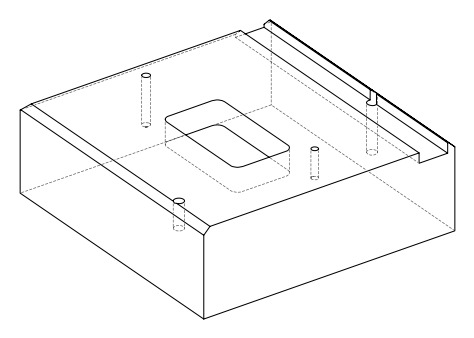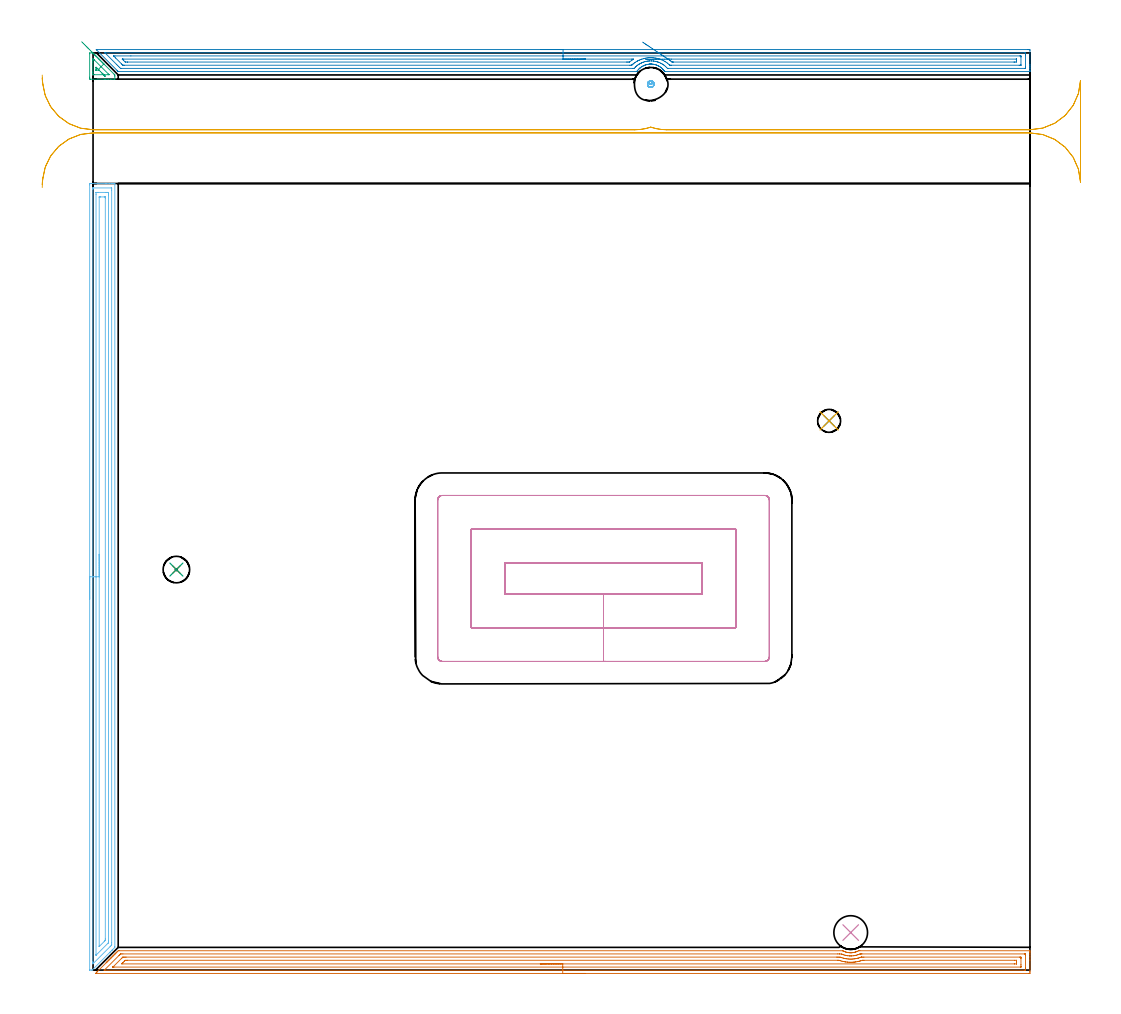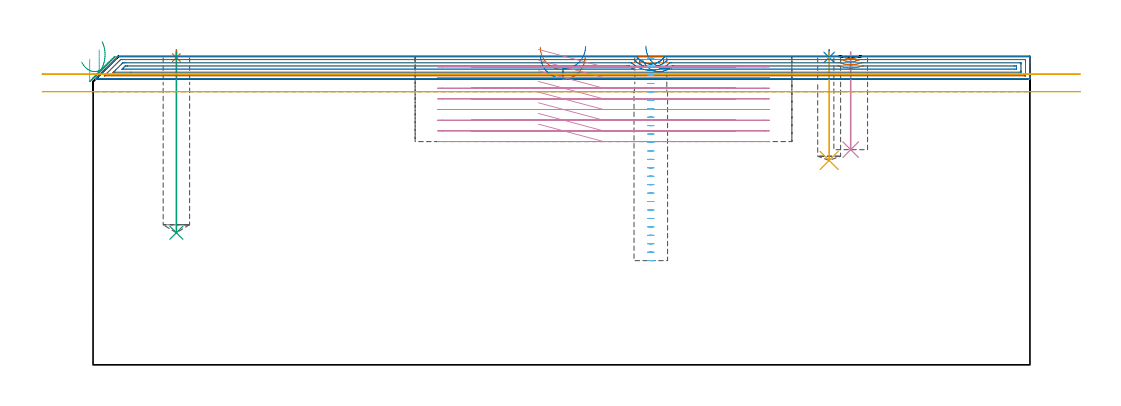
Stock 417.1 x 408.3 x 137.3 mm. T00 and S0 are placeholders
(PLAN: 12 operations, 7 tool changes, 61.8 min)
(1 SPOT_DRILL | STEP1POCKET | NXT0321_9005460120000 | 0.03 min | 3 mm3)
(2 SPOT_DRILL_1 | STEP1POCKET_2 | NXT0321_9005460120000 | 0.03 min | 1 mm3)
(3 DRILL_BLIND_HOLE_INTO_CENTER | STEP1POCKET | UGT0301_228 | 0.32 min | 8292 mm3)
(4 INDEXABLE_INSERT_DRILL_BLIND_HOLE_FROM_SOLID | STEP1POCKET_1 | UGT0302_001 | 0.18 min | 7316 mm3)
(5 DRILL_BLIND_HOLE_INTO_CENTER_1 | STEP1POCKET_2 | NXT0301_073 | 0.19 min | 3663 mm3)
(6 AREA_MILL | FG_CHAMFER_SURFACE | UGT0205_001 | 11.34 min | 22354 mm3)
(7 AREA_MILL_1 | FG_CHAMFER_SURFACE_1 | UGT0205_001 | 13.39 min | 20882 mm3)
(8 AREA_MILL_2 | FG_CHAMFER_SURFACE_2 | UGT0205_001 | 13.42 min | 20034 mm3)
(9 AREA_MILL_3 | FG_CHAMFER_SURFACE_3 | UGT0205_001 | 0.48 min | 743 mm3)
(10 MILL_RECTANGULAR_POCKET | POCKET_RECTANGULAR_STRAIGHT | UGT0201_094 | Follow Part, ap 5, ae 75% | 16.95 min | 592119 mm3)
(11 MILL_RECTANGULAR_SLOT | SLOT_RECTANGULAR | UGT0201_009 | Follow Part, ap 11.25, ae 75% | 4.12 min | 303443 mm3)
(12 MILL_BLIND_HOLE_FROM_SOLID_MATERIAL | STEP1POCKET_3 | NXT0201_011 | Spiral | 1.39 min | 13641 mm3)
(TOOL NXT0321_9005460120000 | NC Spot Drill, 142deg, 12mm, Carbide, Uncoated | D12 PA142 FL30 Z2)
(TOOL UGT0301_228 | Twist Drill 11.8 mm | D11.8 PA118 FL93 Z2)
(TOOL UGT0302_001 | Indexable Insert Drill 15mm | D15 PA180 FL50 Z2)
(TOOL NXT0301_073 | Carbide Drill 10.2mm [860.1-1020-031A1-MM 2214] | D10.2 PA140 FL55 Z2)
(TOOL UGT0205_001 | Chamfer Mill 20 x 3 x 45 deg. | D20 FL50 Z2)
(TOOL UGT0201_094 | End mill 20 mm | D20 FL38 Z4)
(TOOL UGT0201_009 | End Mill 45 mm | D45 FL63 Z6)
(TOOL NXT0201_011 | ENDMILL 12mm [2P460-1200-NA 1630] | D12 FL38 Z6)
(OP 1 SPOT_DRILL)
G17 G21 G94 G90
T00 M6
G54
G17 G0 G90 X37.1 Y178.3 S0 M3
G43 Z147.3 H0
G94 G81 G98 Z136.792 F250. R140.3
G80
M5
M2
(OP 2 SPOT_DRILL_1)
G17 G21 G94 G90
T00 M6
G54
G17 G0 G90 X327.7 Y244.5 S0 M3
G43 Z147.3 H0
G94 G81 G98 Z136.861 F250. R140.3
G80
M5
M2
(OP 3 DRILL_BLIND_HOLE_INTO_CENTER)
G17 G21 G94 G90
T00 M6
G54
G17 G0 G90 X37.1 Y178.3 S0 M3
G43 Z147.3 H0
G94 G81 G98 Z58.8 F250. R139.3
G80
M5
M2
(OP 4 INDEXABLE_INSERT_DRILL_BLIND_HOLE_FROM_SOLID)
G17 G21 G94 G90
T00 M6
G54
G17 G0 G90 X337.3 Y16.7 S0 M3
G43 Z147.3 H0
G94 G81 G98 Z95.8 F250. R139.3
G80
M5
M2
(OP 5 DRILL_BLIND_HOLE_INTO_CENTER_1)
G17 G21 G94 G90
T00 M6
G54
G17 G0 G90 X327.7 Y244.5 S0 M3
G43 Z147.3 H1
G94 G81 G98 Z91. F250. R139.3
G80
M5
M2
(OP 6 AREA_MILL)
G17 G21 G94 G90
T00 M6
G54
G17 G0 G90 X-1.5 Y165.1 S1061 M3
G43 Z147.3 H0
Z136.1
G94 G1 Y165.138 Z135.228 F250.
Y165.252 Z134.364
Y165.441 Z133.512
Y165.703 Z132.68
Y166.037 Z131.874
Y166.44 Z131.1
Y166.908 Z130.364
Y167.439 Z129.672
Y168.029 Z129.029
Y168.672 Z128.44
Y169.364 Z127.909
Y170.1 Z127.44
Y170.874 Z127.037
Y171.68 Z126.703
Y172.512 Z126.441
Y173.363 Z126.252
Y174.228 Z126.138
Y175.1 Z126.1
Y349.593
X-1.498 Y349.951 Z126.101
X-1.493 Y350.19 Z126.105
X-1.147 Y350.196 Z126.451
X-0.552 Y350.2 Z127.045
X5.849 Z133.444
X7.283 Z134.88
X8.472 Z136.067
X9.101 Z136.701
X9.446 Z137.045
X9.574 Y350.198 Z137.166
X9.697 Y350.19 Z137.288
X9.7 Y350.039 Z137.3
Y10.41
X9.703 Y10.1 Z137.297
X9.547 Y9.947 Z137.146
X8.538 Y8.937 Z136.136
X8.472 Y8.871 Z136.069
X8.292 Y8.692 Z135.892
X8.24 Y8.64 Z135.84
X7.598 Y7.996 Z135.195
X7.468 Y7.867 Z135.067
X-0.272 Y0.127 Z127.326
X-0.39 Y0.01 Z127.206
X-0.586 Y0. Z127.013
X-1.393 Z126.207
X-1.494 Y0.01 Z126.105
X-1.5 Y0.027 Z126.1
Y175.1
X-0.086 Z127.514
X-0.085 Y347.617 Z127.515
X-0.083 Y347.808 Z127.517
X-0.079 Y348.158 Z127.521
X-0.074 Y348.19 Z127.526
X-0.012 Y348.194 Z127.588
X0.09 Y348.198 Z127.69
X0.219 Y348.2 Z127.819
X8.089 Y348.199 Z135.689
X8.235 Y348.194 Z135.835
X8.261 Y348.19 Z135.861
X8.279 Y348.184 Z135.879
X8.28 Y348.152 Z135.88
X8.284 Y348. Z135.884
X8.285 Y347.808 Z135.885
X8.286 Y347.106 Z135.886
Y12.21
X8.284 Y11.509 Z135.884
X8.282 Y11.317 Z135.882
X8.279 Y11.147 Z135.879
X8.17 Y11.031 Z135.77
X8.026 Y10.881 Z135.626
X7.598 Y10.447 Z135.198
X0.031 Y2.882 Z127.631
X-0.02 Y2.835 Z127.58
X-0.064 Y2.798 Z127.536
X-0.079 Y2.789 Z127.521
X-0.08 Y2.823 Z127.52
X-0.085 Y3.093 Z127.515
Y3.284
X-0.086 Y3.804 Z127.514
Y175.1
X1.328 Z128.928
X1.329 Y345.282 Z128.929
X1.331 Y346.023 Z128.931
X1.333 Y346.17 Z128.933
X1.335 Y346.187 Z128.935
X1.348 Y346.191 Z128.948
X1.39 Y346.196 Z128.99
X1.477 Y346.198 Z129.077
X2.178 Y346.2 Z129.778
X5.676 Z133.276
X5.849 Y346.199 Z133.449
X6.554 Y346.196 Z134.154
X6.723 Y346.19 Z134.323
X6.865 Y346.165 Z134.465
X6.868 Y346.023 Z134.468
X6.87 Y345.873 Z134.47
X6.871 Y345.13 Z134.471
Y344.979
Y12.952
X6.865 Y12.21 Z134.465
X6.864 Y12.177 Z134.464
X6.844 Y12.151 Z134.444
X6.814 Y12.117 Z134.414
X6.723 Y12.023 Z134.323
X1.477 Y6.776 Z129.077
X1.437 Y6.739 Z129.037
X1.361 Y6.672 Z128.961
X1.334 Y6.649 Z128.934
X1.332 Y6.661 Z128.932
X1.331 Y6.703 Z128.931
X1.329 Y6.855 Z128.929
X1.328 Y7.006 Z128.928
Y175.1
X2.743 Z130.343
Y344.002
X2.745 Y344.134 Z130.345
X2.747 Y344.174 Z130.347
X2.75 Y344.189 Z130.35
X2.756 Y344.192 Z130.356
X2.807 Y344.196 Z130.407
X3.226 Y344.2 Z130.826
X3.263 Z130.863
X5.012 Z132.612
X5.386 Y344.196 Z132.986
X5.433 Y344.193 Z133.033
X5.45 Y344.19 Z133.05
X5.452 Y344.177 Z133.052
X5.456 Y344.122 Z133.056
X5.457 Y344.069 Z133.057
Y343.745
Y13.995
X5.455 Y13.505 Z133.055
X5.451 Y13.303 Z133.051
X5.448 Y13.208 Z133.048
X5.35 Y13.102 Z132.95
X5.162 Y12.911 Z132.762
X4.974 Y12.723 Z132.574
X2.953 Y10.703 Z130.553
X2.807 Y10.561 Z130.407
X2.756 Y10.514 Z130.356
X2.75 Y10.51 Z130.35
X2.747 Y10.525 Z130.347
X2.745 Y10.57 Z130.345
X2.743 Y10.664 Z130.343
Y10.728
Y175.1
Y175.971 Z130.381
Y176.836 Z130.495
Y177.688 Z130.683
Y178.52 Z130.946
Y179.326 Z131.28
Y180.1 Z131.682
Y180.836 Z132.151
Y181.528 Z132.682
Y182.171 Z133.272
Y182.76 Z133.915
Y183.291 Z134.607
Y183.76 Z135.343
Y184.163 Z136.117
Y184.497 Z136.922
Y184.759 Z137.755
Y184.948 Z138.606
Y185.062 Z139.471
Y185.1 Z140.343
G0 Z147.3
M5
M2
(OP 7 AREA_MILL_1)
G17 G21 G94 G90
T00 M6
G54
G17 G0 G90 X219.1 Y-1.5 S1061 M3
G43 Z147.3 H0
Z137.2
G94 G1 X219.062 Z136.328 F250.
X218.948 Z135.464
X218.759 Z134.612
X218.497 Z133.78
X218.163 Z132.974
X217.76 Z132.2
X217.292 Z131.464
X216.76 Z130.772
X216.171 Z130.129
X215.528 Z129.54
X214.836 Z129.008
X214.1 Z128.54
X213.326 Z128.137
X212.52 Z127.803
X211.688 Z127.541
X210.837 Z127.352
X209.972 Z127.238
X209.1 Z127.2
X1.329
X1.129 Y-1.494 Z127.203
X1.119 Y-1.492 Z127.205
X1.129 Y-1.469 Z127.228
X1.595 Y-1.005 Z127.694
X1.691 Y-0.908 Z127.79
X1.725 Y-0.874 Z127.825
X5.852 Y3.253 Z131.95
X5.897 Y3.297 Z131.996
X6.105 Y3.505 Z132.204
X6.149 Y3.55 Z132.247
X6.194 Y3.595 Z132.294
X6.401 Y3.802 Z132.501
X6.446 Y3.847 Z132.544
X6.492 Y3.893 Z132.592
X6.698 Y4.098 Z132.797
X6.743 Y4.144 Z132.841
X6.79 Y4.191 Z132.89
X6.994 Y4.395 Z133.093
X7.04 Y4.442 Z133.139
X7.088 Y4.489 Z133.188
X7.29 Y4.691 Z133.39
X7.337 Y4.739 Z133.436
X7.386 Y4.787 Z133.486
X7.587 Y4.987 Z133.686
X7.635 Y5.036 Z133.733
X7.684 Y5.085 Z133.784
X7.883 Y5.284 Z133.983
X7.932 Y5.333 Z134.03
X7.982 Y5.383 Z134.082
X8.18 Y5.58 Z134.279
X8.229 Y5.63 Z134.327
X8.28 Y5.681 Z134.38
X8.476 Y5.877 Z134.575
X8.526 Y5.927 Z134.624
X8.578 Y5.979 Z134.678
X8.772 Y6.173 Z134.872
X8.823 Y6.225 Z134.921
X8.876 Y6.277 Z134.975
X9.069 Y6.469 Z135.168
X9.12 Y6.522 Z135.219
X9.174 Y6.574 Z135.273
X9.365 Y6.766 Z135.465
X9.418 Y6.819 Z135.516
X9.472 Y6.872 Z135.571
X9.662 Y7.062 Z135.761
X9.715 Y7.116 Z135.813
X9.77 Y7.17 Z135.869
X9.958 Y7.359 Z136.058
X10.012 Y7.413 Z136.11
X10.068 Y7.468 Z136.167
X10.255 Y7.655 Z136.354
X10.309 Y7.71 Z136.407
X10.366 Y7.766 Z136.465
X10.551 Y7.951 Z136.65
X10.606 Y8.008 Z136.704
X10.919 Y8.319 Z137.019
X11.205 Y8.594 Z137.292
X11.558 Y8.6 Z137.3
X333.712
X333.735 Y8.597 Z137.296
X333.748 Y8.595 Z137.293
X333.964 Y8.487 Z137.186
X334.183 Y8.384 Z137.083
X334.24 Y8.361 Z137.059
X334.395 Y8.299 Z136.995
X334.627 Y8.204 Z136.901
X335.008 Y8.071 Z136.769
X335.076 Y8.047 Z136.744
X335.531 Y7.921 Z136.619
X335.581 Y7.911 Z136.607
X335.742 Y7.876 Z136.574
X335.97 Y7.828 Z136.525
X336.028 Y7.819 Z136.516
X336.416 Y7.761 Z136.459
X336.744 Y7.729 Z136.427
X336.863 Y7.719 Z136.414
X336.985 Y7.711 Z136.405
X337.111 Y7.708 Z136.398
X337.208 Y7.703 Z136.402
X337.434 Y7.705 Z136.403
X337.513 Y7.71 Z136.4
X337.539 Z136.401
X337.757 Y7.719 Z136.416
X338.108 Y7.756 Z136.449
X338.204 Y7.764 Z136.46
X338.253 Y7.771 Z136.467
X338.65 Y7.833 Z136.526
X338.709 Y7.847 Z136.538
X339.099 Y7.931 Z136.624
X339.384 Y8.008 Z136.707
X339.544 Y8.054 Z136.751
X339.603 Y8.075 Z136.771
X339.993 Y8.21 Z136.91
X340.437 Y8.395 Z137.094
X340.863 Y8.603 Z137.297
X341.373 Y8.6 Z137.3
X416.922
X417.09 Y8.597 Z137.288
X417.093 Y8.544 Z137.235
X417.1 Y8.128 Z136.827
Y7.827 Z136.527
Y7.116 Z135.811
Y5.869 Z134.566
Y4.442 Z133.137
Y-0.64 Z128.058
X417.098 Y-0.908 Z127.79
X417.093 Y-1.492 Z127.206
X417.063 Y-1.494 Z127.204
X416.475 Y-1.5 Z127.2
X209.1
Y-0.086 Z128.614
X5.231
X5.091 Y-0.084 Z128.616
X4.999 Y-0.081 Z128.619
X4.978 Y-0.079 Z128.621
Y-0.077 Z128.623
X4.991 Y-0.061 Z128.639
X5.034 Y-0.016 Z128.684
X5.167 Y0.117 Z128.817
X11.558 Y6.508 Z135.208
X11.864 Y6.811 Z135.511
X12.178 Y7.116 Z135.816
X12.247 Y7.179 Z135.879
X12.382 Y7.183 Z135.883
X12.451 Y7.184 Z135.884
X13.276 Y7.186 Z135.886
X331.558
X332.386 Y7.182 Z135.882
X332.452 Y7.179 Z135.879
X333.27 Y7.116 Z135.816
X333.346 Y7.091 Z135.791
X333.386 Y7.076 Z135.776
X334.24 Y6.769 Z135.469
X334.727 Y6.631 Z135.331
X335.134 Y6.534 Z135.234
X335.274 Y6.504 Z135.204
X335.583 Y6.446 Z135.146
X335.946 Y6.388 Z135.088
X336.028 Y6.379 Z135.079
X336.843 Y6.303 Z135.003
X336.922 Y6.299 Z134.999
X337.336 Y6.295 Z134.995
X337.737 Y6.303 Z135.003
X337.815 Y6.308 Z135.008
X338.556 Y6.377 Z135.077
X338.709 Y6.395 Z135.095
X338.802 Y6.409 Z135.109
X339.154 Y6.468 Z135.168
X339.45 Y6.53 Z135.23
X339.603 Y6.565 Z135.265
X340.042 Y6.678 Z135.378
X340.497 Y6.816 Z135.516
X340.72 Y6.894 Z135.594
X341.391 Y7.148 Z135.848
X341.496 Y7.179 Z135.879
X341.597 Y7.181 Z135.881
X341.803 Y7.184 Z135.884
X342.215 Y7.186 Z135.886
X342.285
X414.687 Y7.185 Z135.885
X414.757 Y7.184 Z135.884
X414.896 Y7.179 Z135.879
X415.09 Y7.168 Z135.868
X415.092 Y7.116 Z135.816
X415.099 Y6.706 Z135.406
X415.1 Y0.875 Z129.575
Y0.464 Z129.164
X415.096 Y-0.016 Z128.684
X415.093 Y-0.067 Z128.633
X415.092 Y-0.074 Z128.626
X415.059 Y-0.079 Z128.621
X414.967 Y-0.082 Z128.618
X414.827 Y-0.085 Z128.615
X414.757 Y-0.086 Z128.614
X209.1
Y1.328 Z130.028
X9.316 Y1.329 Z130.029
X8.922 Y1.33 Z130.03
X8.876 Y1.331 Z130.031
X8.858 Y1.334 Z130.034
X8.848 Y1.338 Z130.038
X8.854 Y1.35 Z130.05
X8.861 Y1.36 Z130.06
X8.876 Y1.377 Z130.077
X12.832 Y5.333 Z134.033
X13.09 Y5.588 Z134.288
X13.178 Y5.673 Z134.373
X13.25 Y5.738 Z134.438
X13.294 Y5.765 Z134.465
X13.345 Y5.766 Z134.466
X13.801 Y5.77 Z134.47
X14.239 Y5.771 Z134.471
X14.693 Y5.772 Z134.472
X331.119 Y5.771 Z134.471
X331.558 Y5.769 Z134.469
X332.02 Y5.764 Z134.464
X332.452 Y5.755 Z134.455
X332.695 Y5.728 Z134.428
X333.087 Y5.592 Z134.292
X333.346 Y5.504 Z134.204
X333.915 Y5.333 Z134.033
X334.24 Y5.251 Z133.951
X334.348 Y5.225 Z133.925
X335.134 Y5.068 Z133.768
X335.447 Y5.021 Z133.721
X336.028 Y4.954 Z133.654
X336.447 Y4.915 Z133.615
X336.922 Y4.887 Z133.587
X337.374 Y4.881 Z133.581
X337.815 Y4.892 Z133.592
X338.229 Y4.921 Z133.621
X338.709 Y4.965 Z133.665
X339.04 Y5.004 Z133.704
X339.603 Y5.09 Z133.79
X339.807 Y5.13 Z133.83
X340.497 Y5.284 Z133.984
X340.537 Y5.294 Z133.994
X340.687 Y5.333 Z134.033
X341.226 Y5.498 Z134.198
X341.391 Y5.55 Z134.25
X341.89 Y5.726 Z134.426
X341.969 Y5.752 Z134.452
X342.012 Y5.764 Z134.464
X342.065 Y5.767 Z134.467
X342.285 Y5.77 Z134.47
X342.739 Y5.771 Z134.471
X343.179 Y5.772 Z134.472
X412.46 Y5.771 Z134.471
X412.899 Y5.769 Z134.469
X413.045 Y5.767 Z134.467
X413.089 Y5.765 Z134.465
X413.094 Y5.666 Z134.366
X413.097 Y5.533 Z134.233
X413.099 Y5.333 Z134.033
X413.1 Y5.133 Z133.833
Y2.458 Z131.158
X413.099 Y1.767 Z130.467
X413.098 Y1.569 Z130.269
X413.09 Y1.368 Z130.068
X413.083 Y1.334 Z130.034
X413.063 Y1.333 Z130.033
X413.009 Y1.33 Z130.03
X412.899 Y1.329 Z130.029
X209.1 Y1.328 Z130.028
Y2.743 Z131.443
X13.26
X12.718 Y2.75 Z131.45
X12.979 Y3.023 Z131.723
X13.135 Y3.183 Z131.883
X13.345 Y3.397 Z132.097
X13.87 Y3.918 Z132.618
X14.239 Y4.28 Z132.98
X14.33 Y4.351 Z133.051
X15.133 Y4.357 Z133.057
X15.218
X331.558
X331.644 Y4.356 Z133.056
X332.047 Y4.349 Z133.049
X332.152 Y4.333 Z133.033
X332.452 Y4.237 Z132.937
X332.75 Y4.145 Z132.845
X333.346 Y3.979 Z132.679
X333.954 Y3.836 Z132.536
X334.24 Y3.776 Z132.476
X334.617 Y3.702 Z132.402
X335.054 Y3.629 Z132.329
X335.134 Y3.619 Z132.319
X335.716 Y3.55 Z132.25
X336.028 Y3.521 Z132.221
X336.059 Y3.519 Z132.219
X336.829 Y3.472 Z132.172
X336.922 Y3.468 Z132.168
X337.006 Y3.465 Z132.165
X337.096
X337.815 Y3.472 Z132.172
X337.892 Y3.474 Z132.174
X337.977 Y3.479 Z132.179
X338.709 Y3.532 Z132.232
X338.726 Y3.534 Z132.234
X338.903 Y3.55 Z132.25
X339.525 Y3.628 Z132.328
X339.603 Y3.639 Z132.339
X340.289 Y3.757 Z132.457
X340.497 Y3.802 Z132.502
X341.018 Y3.922 Z132.622
X341.391 Y4.015 Z132.715
X341.722 Y4.112 Z132.812
X342.481 Y4.342 Z133.042
X342.572 Y4.35 Z133.05
X342.774 Y4.353 Z133.053
X343.179 Y4.357 Z133.057
X410.303
X411.04 Y4.352 Z133.052
X411.08 Y4.35 Z133.05
X411.09 Y4.343 Z133.043
X411.093 Y4.319 Z133.019
X411.097 Y4.211 Z132.911
X411.099 Y3.995 Z132.695
X411.1 Y3.562 Z132.262
X411.099 Y3.11 Z131.81
X411.097 Y2.89 Z131.59
X411.093 Y2.781 Z131.481
X411.09 Y2.756 Z131.456
X411.078 Y2.749 Z131.449
X411.023 Y2.747 Z131.447
X410.218 Y2.743 Z131.443
X410.133
X209.1
X208.228 Z131.481
X207.364 Z131.595
X206.512 Z131.783
X205.68 Z132.046
X204.874 Z132.38
X204.1 Z132.782
X203.364 Z133.251
X202.672 Z133.782
X202.029 Z134.372
X201.44 Z135.015
X200.909 Z135.707
X200.44 Z136.443
X200.037 Z137.216
X199.703 Z138.022
X199.441 Z138.854
X199.252 Z139.706
X199.138 Z140.571
X199.1 Z141.443
G0 Z147.3
M5
M2
(OP 8 AREA_MILL_2)
G17 G21 G94 G90
T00 M6
G54
G17 G0 G90 X199.25 Y409.8 S1061 M3
G43 Z147.3 H0
Z137.5
G94 G1 X199.288 Z136.628 F250.
X199.402 Z135.763
X199.591 Z134.912
X199.853 Z134.08
X200.187 Z133.274
X200.59 Z132.5
X201.058 Z131.764
X201.59 Z131.072
X202.179 Z130.429
X202.822 Z129.839
X203.514 Z129.308
X204.25 Z128.84
X205.024 Z128.437
X205.83 Z128.103
X206.662 Z127.841
X207.514 Z127.652
X208.378 Z127.538
X209.25 Z127.5
X415.996
X416.483 Y409.799 Z127.501
X416.965 Y409.795 Z127.503
X417.091 Y409.792 Z127.506
X417.1 Y409.318 Z127.979
Y403.133 Z134.162
Y402.585 Z134.711
Y402.249 Z135.047
Y401.702 Z135.594
Y401.366 Z135.929
Y400.693 Z136.607
Y400.367 Z136.933
Y400.015 Z137.275
X417.092 Y400.003 Z137.288
X416.93 Y400. Z137.3
X254.806
X254.527 Y400.004 Z137.29
X254.384 Y400.194 Z137.105
X254.355 Y400.234 Z137.066
X254.122 Y400.541 Z136.758
X253.892 Y400.821 Z136.478
X253.789 Y400.924 Z136.372
X253.615 Y401.101 Z136.197
X253.476 Y401.241 Z136.058
X253.042 Y401.643 Z135.657
X252.999 Y401.678 Z135.622
X252.619 Y401.955 Z135.344
X252.558 Y401.999 Z135.3
X252.106 Y402.299 Z134.999
X251.909 Y402.413 Z134.886
X251.737 Y402.505 Z134.794
X251.707 Y402.521 Z134.778
X251.214 Y402.746 Z134.551
X250.793 Y402.911 Z134.389
X250.77 Y402.92 Z134.38
X250.339 Y403.055 Z134.241
X250.321 Y403.061 Z134.235
X250.199 Y403.092 Z134.206
X250.03 Y403.133 Z134.164
X249.893 Y403.165 Z134.129
X249.876 Y403.17 Z134.125
X249.488 Y403.243 Z134.055
X249.428 Y403.254 Z134.043
X249.132 Y403.291 Z134.007
X248.982 Y403.309 Z133.988
X248.737 Y403.322 Z133.967
X248.637 Y403.33 Z133.962
X248.553 Y403.335 Z133.955
X248.535 Y403.336 Z133.954
X248.242 Y403.337
X248.088 Z133.953
X248.037 Y403.333 Z133.955
X248. Y403.331 Z133.958
X247.801 Y403.321 Z133.975
X247.66 Y403.312 Z133.983
X247.642 Y403.311 Z133.984
X247.195 Y403.256 Z134.039
X246.766 Y403.178 Z134.115
X246.749 Y403.175 Z134.118
X246.52 Y403.121 Z134.178
X246.32 Y403.07 Z134.224
X246.301 Y403.066 Z134.229
X245.998 Y402.974 Z134.325
X245.856 Y402.93 Z134.368
X245.62 Y402.838 Z134.461
X245.427 Y402.761 Z134.534
X245.407 Y402.753 Z134.542
X245.078 Y402.608 Z134.691
X244.964 Y402.557 Z134.742
X244.891 Y402.521 Z134.778
X244.533 Y402.315 Z134.981
X244.476 Y402.283 Z135.014
X244.424 Y402.249 Z135.047
X244.071 Y402.024 Z135.273
X243.771 Y401.798 Z135.501
X243.59 Y401.66 Z135.636
X243.566 Y401.642 Z135.655
X243.491 Y401.578 Z135.721
X243.32 Y401.428 Z135.871
X243.25 Y401.366 Z135.931
X243.178 Y401.304 Z135.995
X243.097 Y401.223 Z136.076
X242.915 Y401.039 Z136.259
X242.667 Y400.765 Z136.535
X242.44 Y400.482 Z136.814
X242.3 Y400.311 Z136.989
X242.285 Y400.292 Z137.007
X242.237 Y400.224 Z137.075
X242.09 Y400.021 Z137.273
X242.074 Y400.004 Z137.289
X241.855 Y400. Z137.3
X11.396
X11.204 Y400.004 Z137.289
X11.184 Y400.019 Z137.275
X11.039 Y400.159 Z137.138
X10.949 Y400.251 Z137.049
X10.718 Y400.482 Z136.818
X1.57 Y409.63 Z127.668
X1.446 Y409.76 Z127.539
X1.416 Y409.795 Z127.503
X1.55 Y409.8 Z127.5
X1.57
X209.25
Y408.386 Z128.914
X414.747 Y408.385 Z128.915
X415.086 Y408.379 Z128.921
X415.091 Y408.27 Z129.03
X415.098 Y408.038 Z129.262
X415.1 Y407.551 Z129.749
Y407.152 Z130.148
X415.099 Y402.249 Z135.051
X415.098 Y401.853 Z135.447
X415.09 Y401.452 Z135.848
X415.084 Y401.42 Z135.88
X415.065 Y401.419 Z135.881
X415.013 Y401.416 Z135.884
X414.908 Y401.415 Z135.885
X414.697 Y401.414 Z135.886
X255.91 Y401.415 Z135.885
X255.804 Y401.416 Z135.884
X255.753 Y401.419 Z135.881
X255.73 Y401.421 Z135.879
X255.699 Y401.446 Z135.854
X255.297 Y401.856 Z135.444
X254.897 Y402.249 Z135.051
X254.806 Y402.333 Z134.967
X254.258 Y402.791 Z134.509
X253.912 Y403.035 Z134.265
X253.767 Y403.133 Z134.167
X253.31 Y403.422 Z133.878
X253.019 Y403.584 Z133.716
X252.702 Y403.742 Z133.558
X252.142 Y404. Z133.3
X252.126 Y404.007 Z133.293
X252.101 Y404.016 Z133.284
X251.697 Y404.165 Z133.135
X251.463 Y404.242 Z133.058
X251.233 Y404.316 Z132.984
X250.813 Y404.432 Z132.868
X250.339 Y404.541 Z132.759
X249.696 Y404.653 Z132.647
X249.562 Y404.672 Z132.628
X249.446 Y404.683 Z132.617
X248.712 Y404.743 Z132.557
X248.553 Y404.748 Z132.552
X247.819 Y404.742 Z132.558
X247.768 Y404.741 Z132.559
X247.311 Y404.701 Z132.599
X247.005 Y404.664 Z132.636
X246.766 Y404.633 Z132.667
X246.239 Y404.539 Z132.761
X246.074 Y404.503 Z132.797
X245.873 Y404.454 Z132.846
X245.523 Y404.363 Z132.937
X244.98 Y404.194 Z133.106
X244.849 Y404.146 Z133.154
X244.507 Y404.016 Z133.284
X244.212 Y403.893 Z133.407
X244.161 Y403.87 Z133.43
X244.087 Y403.835 Z133.465
X243.614 Y403.601 Z133.699
X243.193 Y403.361 Z133.939
X243.051 Y403.274 Z134.026
X242.833 Y403.133 Z134.167
X242.521 Y402.914 Z134.386
X242.3 Y402.75 Z134.55
X242.018 Y402.528 Z134.772
X241.696 Y402.249 Z135.051
X241.546 Y402.112 Z135.188
X241.407 Y401.977 Z135.323
X240.877 Y401.421 Z135.879
X240.83 Y401.419 Z135.881
X240.725 Y401.416 Z135.884
X240.514 Y401.414 Z135.886
X240.464
X12.686 Y401.415 Z135.885
X12.269 Y401.421 Z135.879
X11.842 Y401.819 Z135.481
X11.404 Y402.249 Z135.051
X10.949 Y402.701 Z134.599
X10.517 Y403.133 Z134.167
X5.59 Y408.061 Z129.239
X5.379 Y408.275 Z129.025
X5.288 Y408.372 Z128.928
X5.283 Y408.38 Z128.92
X5.29 Y408.382 Z128.918
X5.332 Y408.384 Z128.916
X5.418 Y408.385 Z128.915
X5.59 Y408.386 Z128.914
X209.25
Y406.972 Z130.328
X412.603 Y406.971 Z130.329
X412.91 Y406.97 Z130.33
X413.013 Y406.968 Z130.332
X413.085 Y406.965 Z130.335
X413.091 Y406.855 Z130.445
X413.097 Y406.667 Z130.633
X413.099 Y406.48 Z130.82
Y402.947 Z134.353
X413.094 Y402.883 Z134.417
X413.09 Y402.839 Z134.461
X413.063 Y402.835 Z134.465
X412.91 Y402.833 Z134.467
X412.324 Y402.829 Z134.471
X257.485
X256.898 Y402.831 Z134.469
X256.824 Y402.833 Z134.467
X256.79 Y402.835 Z134.465
X256.454 Y403.133 Z134.167
X255.699 Y403.763 Z133.538
X255.346 Y404.016 Z133.284
X254.806 Y404.372 Z132.928
X254.531 Y404.542 Z132.758
X253.958 Y404.855 Z132.445
X253.912 Y404.878 Z132.422
X253.865 Y404.9 Z132.4
X253.019 Y405.266 Z132.035
X252.427 Y405.486 Z131.814
X252.126 Y405.582 Z131.718
X251.425 Y405.784 Z131.516
X251.233 Y405.829 Z131.471
X251.173 Y405.842 Z131.458
X250.704 Y405.934 Z131.366
X250.339 Y405.997 Z131.303
X250.082 Y406.039 Z131.261
X249.446 Y406.106 Z131.194
X249.091 Y406.135 Z131.165
X248.553 Y406.162 Z131.138
X248.175 Y406.158 Z131.142
X247.66 Y406.148 Z131.152
X247.316 Y406.124 Z131.176
X246.766 Y406.07 Z131.23
X246.51 Y406.038 Z131.262
X245.873 Y405.933 Z131.367
X245.746 Y405.909 Z131.391
X245.172 Y405.784 Z131.516
X245.019 Y405.745 Z131.555
X244.98 Y405.734 Z131.566
X244.335 Y405.538 Z131.762
X244.087 Y405.459 Z131.841
X243.679 Y405.304 Z131.996
X243.193 Y405.105 Z132.195
X243.05 Y405.042 Z132.258
X242.746 Y404.9 Z132.4
X242.451 Y404.751 Z132.549
X242.3 Y404.67 Z132.63
X241.883 Y404.429 Z132.871
X241.407 Y404.129 Z133.171
X241.339 Y404.083 Z133.217
X241.245 Y404.016 Z133.284
X240.829 Y403.705 Z133.595
X240.514 Y403.461 Z133.839
X240.334 Y403.31 Z133.99
X240.133 Y403.133 Z134.167
X239.865 Y402.891 Z134.409
X239.827 Y402.858 Z134.442
X239.804 Y402.84 Z134.46
X239.773 Y402.836 Z134.464
X239.62 Y402.833 Z134.467
X239.034 Y402.829 Z134.471
X13.936
X13.629 Y402.83 Z134.47
X13.322 Y402.834 Z134.466
X13.284 Y402.835 Z134.465
X13.261 Y402.85 Z134.45
X13.217 Y402.888 Z134.412
X13.132 Y402.969 Z134.331
X12.967 Y403.133 Z134.167
X12.736 Y403.363 Z133.937
X10.056 Y406.043 Z131.257
X9.434 Y406.667 Z130.633
X9.163 Y406.944 Z130.356
X9.152 Y406.965 Z130.335
X9.163 Y406.966 Z130.334
X9.749 Y406.971 Z130.329
X16.848 Y406.972 Z130.328
X209.25
Y405.557 Z131.743
X239.85
X240.214 Y405.554 Z131.746
X240.514 Y405.55 Z131.75
X240.608 Y405.534 Z131.766
X240.514 Y405.469 Z131.831
X240.17 Y405.24 Z132.06
X239.668 Y404.9 Z132.4
X239.64 Y404.88 Z132.42
X238.873 Y404.298 Z133.002
X238.806 Y404.25 Z133.05
X238.727 Y404.248 Z133.052
X238.496 Y404.245 Z133.055
X237.834 Y404.243 Z133.057
X237.605
X15.415
X15.185 Y404.244 Z133.056
X14.522 Y404.25 Z133.05
X14.307 Y404.254 Z133.046
X13.629 Y404.92 Z132.38
X13.218 Y405.336 Z131.964
X13.02 Y405.541 Z131.759
X13.011 Y405.552 Z131.748
X13.02 Y405.553 Z131.747
X13.056 Y405.556 Z131.744
X13.106 Y405.557 Z131.743
X13.629
X209.25
X210.122 Z131.781
X210.986 Z131.895
X211.838 Z132.083
X212.67 Z132.346
X213.476 Z132.68
X214.25 Z133.082
X214.986 Z133.551
X215.678 Z134.082
X216.321 Z134.672
X216.91 Z135.315
X217.442 Z136.007
X217.91 Z136.743
X218.313 Z137.516
X218.647 Z138.322
X218.909 Z139.154
X219.098 Z140.006
X219.212 Z140.871
X219.25 Z141.743
G0 X246.127 Y405.397 Z141.904
G1 X246.151 Z141.032
X246.252 Y405.399 Z140.166
X246.428 Y405.402 Z139.311
X246.677 Y405.405 Z138.475
X246.998 Y405.41 Z137.664
X247.389 Y405.416 Z136.884
X247.846 Y405.423 Z136.141
X248.367 Y405.431 Z135.441
X248.946 Y405.44 Z134.789
X249.58 Y405.45 Z134.19
X250.264 Y405.461 Z133.648
X250.992 Y405.472 Z133.168
X251.76 Y405.484 Z132.753
X252.56 Y405.496 Z132.407
X253.388 Y405.509 Z132.132
X254.237 Y405.522 Z131.93
X255.1 Y405.535 Z131.803
X255.97 Y405.549 Z131.751
X256.162 Y405.552 Z131.748
X256.592 Y405.556 Z131.744
X256.821 Y405.557 Z131.743
X257.485
X410.981
X411.032 Y405.556 Z131.744
X411.068 Y405.553 Z131.747
X411.084 Y405.551 Z131.749
X411.09 Y405.539 Z131.761
X411.1 Y404.9 Z132.4
X411.094 Y404.47 Z132.83
X411.09 Y404.262 Z133.038
X410.888 Y404.249 Z133.051
X410.231 Y404.244 Z133.056
X410.001 Y404.243 Z133.057
X258.379
X258.149 Y404.244 Z133.056
X257.818 Y404.248 Z133.052
X257.78 Y404.25 Z133.05
X257.731 Y404.276 Z133.024
X257.242 Y404.662 Z132.638
X256.923 Y404.9 Z132.4
X256.592 Y405.131 Z132.169
X256.278 Y405.343 Z131.957
X255.97 Y405.549 Z131.751
X255.321 Y405.982 Z131.362
X254.646 Y406.433 Z131.041
X253.951 Y406.897 Z130.793
X253.24 Y407.372 Z130.618
X252.519 Y407.853 Z130.519
X251.794 Y408.337 Z130.495
X251.07 Y408.821 Z130.548
X250.352 Y409.3 Z130.676
X249.647 Y409.771 Z130.879
X248.958 Y410.231 Z131.155
X248.293 Y410.675 Z131.503
X247.655 Y411.101 Z131.918
X247.05 Y411.505 Z132.399
X246.482 Y411.884 Z132.942
X245.955 Y412.236 Z133.542
X245.474 Y412.557 Z134.195
X245.042 Y412.846 Z134.896
X244.662 Y413.099 Z135.639
G0 Z147.3
M5
M2
(OP 9 AREA_MILL_3)
G17 G21 G94 G90
T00 M6
G54
G17 G0 G90 X-5.055 Y413.258 S1061 M3
G43 Z147.3 H0
Z134.788
G94 G1 X-4.677 Y412.88 Z134.098 F250.
X-4.258 Y412.461 Z133.458
X-3.801 Y412.004 Z132.871
X-3.31 Y411.513 Z132.344
X-2.788 Y410.991 Z131.878
X-2.24 Y410.442 Z131.479
X-1.669 Y409.871 Z131.149
X-1.08 Y409.282 Z130.891
X-0.477 Y408.679 Z130.706
X0.135 Y408.067 Z130.596
X0.751 Y407.451 Z130.562
X1.367 Y406.834 Z130.605
X1.978 Y406.223 Z130.723
X2.58 Y405.622 Z130.915
X3.167 Y405.034 Z131.182
X3.736 Y404.465 Z131.519
X4.282 Y403.919 Z131.926
X4.801 Y403.401 Z132.398
X9.347 Y398.854 Z136.946
X9.671 Y398.527 Z137.27
X9.693 Y398.501 Z137.293
X9.7 Y398.015 Z137.3
Y396.684
X9.703 Y396.61 Z137.296
X9.565 Y396.6 Z137.163
X7.933 Z135.531
X6.723 Z134.321
X5.682 Z133.28
X4.974 Z132.568
X-1.147 Y396.601 Z126.45
X-1.491 Y396.61 Z126.105
X-1.498 Y397.128 Z126.102
X-1.5 Y397.487 Z126.1
Y407.951
X-1.496 Y408.215 Z126.104
X-1.492 Y408.298 Z126.106
X-0.272 Y408.3 Z127.327
X-0.209 Y408.299 Z127.39
X-0.093 Y408.29 Z127.503
X0.019 Y408.181 Z127.615
X0.134 Y408.067 Z127.731
X0.602 Y407.6 Z128.198
X0.725 Y407.476 Z128.323
X0.978 Y407.222 Z128.578
X1.096 Y407.104 Z128.696
X1.477 Y406.725 Z129.073
X4.801 Y403.401 Z132.398
X4.582 Y403.183 Z132.182
X3.575 Y402.175 Z131.175
X6.848 Y398.902 Z134.448
X6.977 Y398.773 Z134.577
X7.064 Y398.684 Z134.664
X7.133 Y398.61 Z134.733
X7.137 Y398.604 Z134.737
X7.121 Y398.602 Z134.721
X7.021 Y398.6 Z134.621
X6.723 Z134.323
X0.602 Y398.601 Z128.202
X0.022 Y398.604 Z127.622
X-0.05 Y398.61 Z127.55
X-0.079 Y398.619 Z127.521
X-0.082 Y398.709 Z127.518
X-0.084 Y398.902 Z127.516
X-0.086 Y399.6 Z127.514
Y399.789
Y404.224
X-0.085 Y404.921 Z127.515
X-0.084 Y405.111 Z127.516
X-0.079 Y405.802 Z127.521
X0.602 Y405.148 Z128.202
X0.627 Y405.123 Z128.227
X3.575 Y402.175 Z131.175
X2.351 Y400.95 Z129.951
X2.624 Y400.676 Z130.224
X2.663 Y400.634 Z130.263
X2.686 Y400.609 Z130.286
X2.651 Y400.606 Z130.251
X2.501 Y400.601 Z130.101
X2.426 Y400.6 Z130.026
X1.552 Z129.152
X1.477 Y400.601 Z129.077
X1.402 Y400.605 Z129.002
X1.353 Y400.61 Z128.953
X1.334 Y400.616 Z128.934
X1.333 Y400.627 Z128.933
X1.331 Y400.676 Z128.931
X1.329 Y400.826 Z128.929
Y401.563
X1.33 Y401.712 Z128.93
X1.333 Y401.863 Z128.933
X1.335 Y401.947 Z128.935
X1.388 Y401.901 Z128.988
X1.477 Y401.819 Z129.077
X1.737 Y401.563 Z129.337
X2.351 Y400.95 Z129.951
X2.839 Y400.462 Z130.486
X3.292 Y400.01 Z131.078
X3.707 Y399.595 Z131.724
X4.08 Y399.223 Z132.419
X4.409 Y398.894 Z133.157
X4.691 Y398.612 Z133.933
X4.925 Y398.379 Z134.74
X5.108 Y398.196 Z135.573
X5.238 Y398.065 Z136.426
X5.316 Y397.988 Z137.292
X5.34 Y397.964 Z138.163
X5.31 Y397.994 Z139.035
X5.226 Y398.077 Z139.899
X5.09 Y398.214 Z140.75
X4.901 Y398.402 Z141.58
X4.662 Y398.641 Z142.385
X4.375 Y398.928 Z143.157
X4.041 Y399.262 Z143.89
G0 Z147.3
M5
M2
(OP 10 MILL_RECTANGULAR_POCKET)
G17 G21 G94 G90
T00 M6
G54
G17 G0 G90 X198.317 Y167.4 S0 M3
G43 Z147.42 H0
Z140.42
G94 G1 X227.25 Z132.667 F250.
X271.1 F500.
Y181.3
X183.4
Y167.4
X227.25
Y152.4
X286.1
Y196.3
X168.4
Y152.4
X227.25
Y137.4
X299.
G3 X301.1 Y139.5 R2.1
G1 Y209.2
G3 X299. Y211.3 R2.1
G1 X155.5
G3 X153.4 Y209.2 R2.1
G1 Y139.5
G3 X155.5 Y137.4 R2.1
G1 X227.25
X228.25
G0 X198.317 Y167.4 Z135.667
G1 X227.25 Z127.915 F250.
X271.1 F500.
Y181.3
X183.4
Y167.4
X227.25
Y152.4
X286.1
Y196.3
X168.4
Y152.4
X227.25
Y137.4
X299.
G3 X301.1 Y139.5 R2.1
G1 Y209.2
G3 X299. Y211.3 R2.1
G1 X155.5
G3 X153.4 Y209.2 R2.1
G1 Y139.5
G3 X155.5 Y137.4 R2.1
G1 X227.25
X228.25
G0 X198.317 Y167.4 Z130.915
G1 X227.25 Z123.162 F250.
X271.1 F500.
Y181.3
X183.4
Y167.4
X227.25
Y152.4
X286.1
Y196.3
X168.4
Y152.4
X227.25
Y137.4
X299.
G3 X301.1 Y139.5 R2.1
G1 Y209.2
G3 X299. Y211.3 R2.1
G1 X155.5
G3 X153.4 Y209.2 R2.1
G1 Y139.5
G3 X155.5 Y137.4 R2.1
G1 X227.25
X228.25
G0 X198.317 Y167.4 Z126.162
G1 X227.25 Z118.41 F250.
X271.1 F500.
Y181.3
X183.4
Y167.4
X227.25
Y152.4
X286.1
Y196.3
X168.4
Y152.4
X227.25
Y137.4
X299.
G3 X301.1 Y139.5 R2.1
G1 Y209.2
G3 X299. Y211.3 R2.1
G1 X155.5
G3 X153.4 Y209.2 R2.1
G1 Y139.5
G3 X155.5 Y137.4 R2.1
G1 X227.25
X228.25
G0 X198.317 Y167.4 Z121.41
G1 X227.25 Z113.657 F250.
X271.1 F500.
Y181.3
X183.4
Y167.4
X227.25
Y152.4
X286.1
Y196.3
X168.4
Y152.4
X227.25
Y137.4
X299.
G3 X301.1 Y139.5 R2.1
G1 Y209.2
G3 X299. Y211.3 R2.1
G1 X155.5
G3 X153.4 Y209.2 R2.1
G1 Y139.5
G3 X155.5 Y137.4 R2.1
G1 X227.25
X228.25
G0 X198.317 Y167.4 Z116.657
G1 X227.25 Z108.905 F250.
X271.1 F500.
Y181.3
X183.4
Y167.4
X227.25
Y152.4
X286.1
Y196.3
X168.4
Y152.4
X227.25
Y137.4
X299.
G3 X301.1 Y139.5 R2.1
G1 Y209.2
G3 X299. Y211.3 R2.1
G1 X155.5
G3 X153.4 Y209.2 R2.1
G1 Y139.5
G3 X155.5 Y137.4 R2.1
G1 X227.25
X228.25
G0 X198.317 Y167.4 Z111.905
G1 X227.25 Z104.152 F250.
X271.1 F500.
Y181.3
X183.4
Y167.4
X227.25
Y152.4
X286.1
Y196.3
X168.4
Y152.4
X227.25
Y137.4
X299.
G3 X301.1 Y139.5 R2.1
G1 Y209.2
G3 X299. Y211.3 R2.1
G1 X155.5
G3 X153.4 Y209.2 R2.1
G1 Y139.5
G3 X155.5 Y137.4 R2.1
G1 X227.25
X228.25
G0 X198.317 Y167.4 Z107.152
G1 X227.25 Z99.4 F250.
X271.1 F500.
Y181.3
X183.4
Y167.4
X227.25
Y152.4
X286.1
Y196.3
X168.4
Y152.4
X227.25
Y137.4
X299.
G3 X301.1 Y139.5 R2.1
G1 Y209.2
G3 X299. Y211.3 R2.1
G1 X155.5
G3 X153.4 Y209.2 R2.1
G1 Y139.5
G3 X155.5 Y137.4 R2.1
G1 X227.25
X228.25
G0 Z147.42
M5
M2
(OP 11 MILL_RECTANGULAR_SLOT)
G17 G21 G94 G90
T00 M6
G54
G17 G0 G90 X-22.693 Y349.685 S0 M3
G43 Z147.42 H0
Z129.45
G94 G1 X-22.364 Y352.667 F250.
G2 X0. Y372.7 R22.5 F500.
G1 X417.1
G2 X439.59 Y350.871 R22.5
G1 Y395.929
G2 X417.1 Y374.1 R22.5
G1 X255.418
G2 X248.3 Y375.256 R22.5
X241.182 Y374.1 R22.5
G1 X0.
G2 X-22.366 Y394.147 R22.5
G1 X-22.693 Y397.129 F250.
G0 X-22.625 Y348.365 Z121.6
G1 X-22.47 Y351.361
G2 X0. Y372.7 R22.5 F500.
G1 X417.1
G2 X439.59 Y350.871 R22.5
G1 X439.6
Y395.929
X439.59
G2 X417.1 Y374.1 R22.5
G1 X255.418
G2 X248.3 Y375.256 R22.5
X241.182 Y374.1 R22.5
G1 X0.
G2 X-22.47 Y395.439 R22.5
G1 X-22.625 Y398.435 F250.
G0 Z147.42
M5
M2
(OP 12 MILL_BLIND_HOLE_FROM_SOLID_MATERIAL)
G17 G21 G94 G90
T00 M6
G54
G17 G0 G90 X248.3 Y394.4 S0 M3
G43 Z147.3 H1
Z136.544
G94 G3 X249.025 Y395.125 R0.725 F250.
X248.3 Y395.85 R0.725
X246.85 Y394.4 R1.45
X248.3 Y395.85 R-1.45
X247.575 Y395.125 R0.725
X248.3 Y394.4 R0.725
G0 Z132.788
G3 X249.025 Y395.125 R0.725
X248.3 Y395.85 R0.725
X246.85 Y394.4 R1.45
X248.3 Y395.85 R-1.45
X247.575 Y395.125 R0.725
X248.3 Y394.4 R0.725
G0 Z129.032
G3 X249.025 Y395.125 R0.725
X248.3 Y395.85 R0.725
X246.85 Y394.4 R1.45
X248.3 Y395.85 R-1.45
X247.575 Y395.125 R0.725
X248.3 Y394.4 R0.725
G0 Z125.276
G3 X249.025 Y395.125 R0.725
X248.3 Y395.85 R0.725
X246.85 Y394.4 R1.45
X248.3 Y395.85 R-1.45
X247.575 Y395.125 R0.725
X248.3 Y394.4 R0.725
G0 Z121.52
G3 X249.025 Y395.125 R0.725
X248.3 Y395.85 R0.725
X246.85 Y394.4 R1.45
X248.3 Y395.85 R-1.45
X247.575 Y395.125 R0.725
X248.3 Y394.4 R0.725
G0 Z117.764
G3 X249.025 Y395.125 R0.725
X248.3 Y395.85 R0.725
X246.85 Y394.4 R1.45
X248.3 Y395.85 R-1.45
X247.575 Y395.125 R0.725
X248.3 Y394.4 R0.725
G0 Z114.008
G3 X249.025 Y395.125 R0.725
X248.3 Y395.85 R0.725
X246.85 Y394.4 R1.45
X248.3 Y395.85 R-1.45
X247.575 Y395.125 R0.725
X248.3 Y394.4 R0.725
G0 Z110.252
G3 X249.025 Y395.125 R0.725
X248.3 Y395.85 R0.725
X246.85 Y394.4 R1.45
X248.3 Y395.85 R-1.45
X247.575 Y395.125 R0.725
X248.3 Y394.4 R0.725
G0 Z106.496
G3 X249.025 Y395.125 R0.725
X248.3 Y395.85 R0.725
X246.85 Y394.4 R1.45
X248.3 Y395.85 R-1.45
X247.575 Y395.125 R0.725
X248.3 Y394.4 R0.725
G0 Z102.74
G3 X249.025 Y395.125 R0.725
X248.3 Y395.85 R0.725
X246.85 Y394.4 R1.45
X248.3 Y395.85 R-1.45
X247.575 Y395.125 R0.725
X248.3 Y394.4 R0.725
G0 Z98.984
G3 X249.025 Y395.125 R0.725
X248.3 Y395.85 R0.725
X246.85 Y394.4 R1.45
X248.3 Y395.85 R-1.45
X247.575 Y395.125 R0.725
X248.3 Y394.4 R0.725
G0 Z95.228
G3 X249.025 Y395.125 R0.725
X248.3 Y395.85 R0.725
X246.85 Y394.4 R1.45
X248.3 Y395.85 R-1.45
X247.575 Y395.125 R0.725
X248.3 Y394.4 R0.725
G0 Z91.472
G3 X249.025 Y395.125 R0.725
X248.3 Y395.85 R0.725
X246.85 Y394.4 R1.45
X248.3 Y395.85 R-1.45
X247.575 Y395.125 R0.725
X248.3 Y394.4 R0.725
G0 Z87.716
G3 X249.025 Y395.125 R0.725
X248.3 Y395.85 R0.725
X246.85 Y394.4 R1.45
X248.3 Y395.85 R-1.45
X247.575 Y395.125 R0.725
X248.3 Y394.4 R0.725
G0 Z83.96
G3 X249.025 Y395.125 R0.725
X248.3 Y395.85 R0.725
X246.85 Y394.4 R1.45
X248.3 Y395.85 R-1.45
X247.575 Y395.125 R0.725
X248.3 Y394.4 R0.725
G0 Z80.204
G3 X249.025 Y395.125 R0.725
X248.3 Y395.85 R0.725
X246.85 Y394.4 R1.45
X248.3 Y395.85 R-1.45
X247.575 Y395.125 R0.725
X248.3 Y394.4 R0.725
G0 Z76.448
G3 X249.025 Y395.125 R0.725
X248.3 Y395.85 R0.725
X246.85 Y394.4 R1.45
X248.3 Y395.85 R-1.45
X247.575 Y395.125 R0.725
X248.3 Y394.4 R0.725
G0 Z72.692
G3 X249.025 Y395.125 R0.725
X248.3 Y395.85 R0.725
X246.85 Y394.4 R1.45
X248.3 Y395.85 R-1.45
X247.575 Y395.125 R0.725
X248.3 Y394.4 R0.725
G0 Z68.936
G3 X249.025 Y395.125 R0.725
X248.3 Y395.85 R0.725
X246.85 Y394.4 R1.45
X248.3 Y395.85 R-1.45
X247.575 Y395.125 R0.725
X248.3 Y394.4 R0.725
G0 Z65.18
G3 X249.025 Y395.125 R0.725
X248.3 Y395.85 R0.725
X246.85 Y394.4 R1.45
X248.3 Y395.85 R-1.45
X247.575 Y395.125 R0.725
X248.3 Y394.4 R0.725
G0 Z61.424
G3 X249.025 Y395.125 R0.725
X248.3 Y395.85 R0.725
X246.85 Y394.4 R1.45
X248.3 Y395.85 R-1.45
X247.575 Y395.125 R0.725
X248.3 Y394.4 R0.725
G0 Z57.668
G3 X249.025 Y395.125 R0.725
X248.3 Y395.85 R0.725
X246.85 Y394.4 R1.45
X248.3 Y395.85 R-1.45
X247.575 Y395.125 R0.725
X248.3 Y394.4 R0.725
G0 Z53.912
G3 X249.025 Y395.125 R0.725
X248.3 Y395.85 R0.725
X246.85 Y394.4 R1.45
X248.3 Y395.85 R-1.45
X247.575 Y395.125 R0.725
X248.3 Y394.4 R0.725
G0 Z50.156
G3 X249.025 Y395.125 R0.725
X248.3 Y395.85 R0.725
X246.85 Y394.4 R1.45
X248.3 Y395.85 R-1.45
X247.575 Y395.125 R0.725
X248.3 Y394.4 R0.725
G0 Z46.4
G3 X249.025 Y395.125 R0.725
X248.3 Y395.85 R0.725
X246.85 Y394.4 R1.45
X248.3 Y395.85 R-1.45
X247.575 Y395.125 R0.725
X248.3 Y394.4 R0.725
G0 Z147.3
M5
M2
